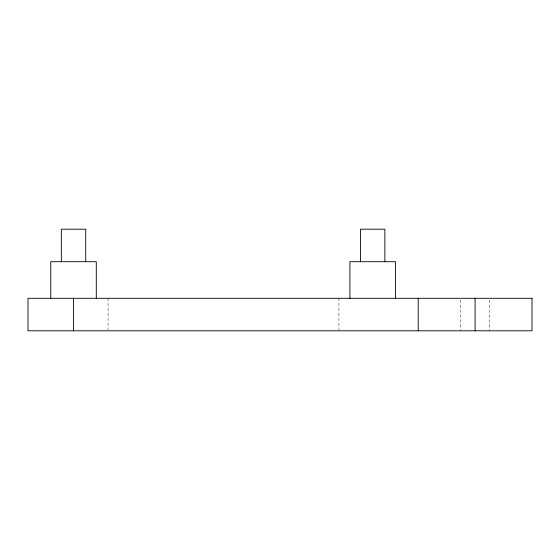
<?xml version="1.0" encoding="UTF-8"?>
<svg xmlns="http://www.w3.org/2000/svg" width="560" height="560" viewBox="0 0 560 560"><rect width="100%" height="100%" fill="white"/><g stroke="black" fill="none" stroke-linecap="round" stroke-linejoin="round"><path stroke-width="0.42" stroke-dasharray="2.8 2.1" d="M489.727 299.999L489.727 330.806M460.467 299.999L460.467 330.806M338.933 298.291L338.933 329.952M108.073 298.291L108.073 329.952"/><path stroke-width="0.84" d="M475.097 298.291L475.097 330.806M418.194 298.291L418.194 330.806M395.43 298.291L395.43 261.709L349.909 261.709L349.909 298.291M384.867 261.709L384.867 229.194L360.479 229.194L360.479 261.709M96.285 298.291L96.285 261.709L50.764 261.709L50.764 298.291M85.715 261.709L85.715 229.194L61.327 229.194L61.327 261.709M73.521 298.291L73.521 330.806M532 298.291L28 298.291L28 330.806L532 330.806L532 298.291"/></g></svg>
